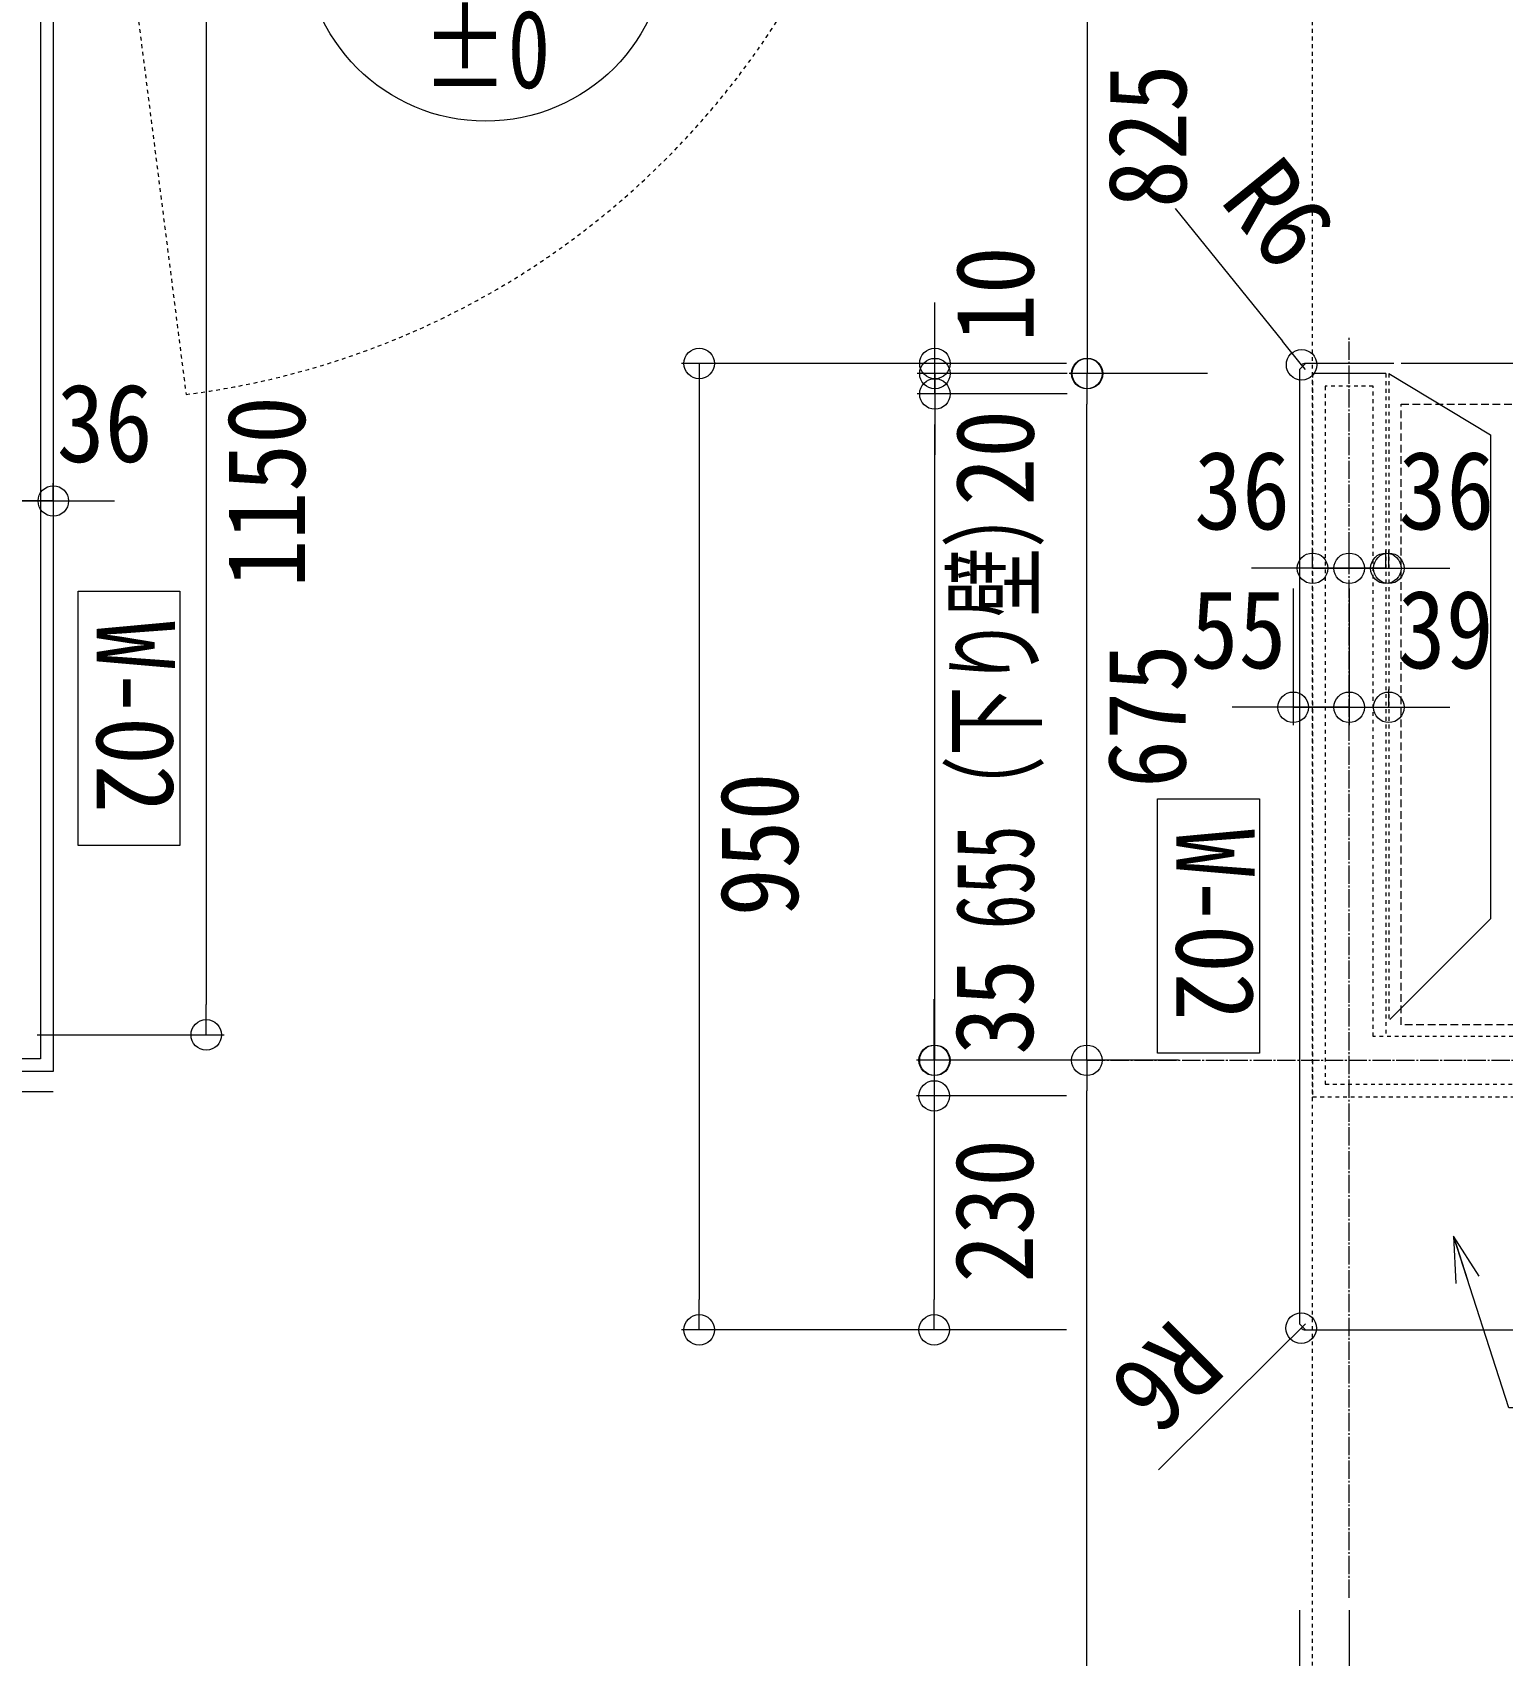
# Model space of a CAD drawing. Units: millimetres at full size, sheet at 1:30. Extents: x -17796 to 21385, y -23279 to 7734.
# Drawn here: x 16070 to 17515, y -2479 to -884 of the extents above; entities that cross this region are included whole.
import ezdxf
from ezdxf.enums import TextEntityAlignment as Align

# ---------------------------------------------------------------- set-up
doc = ezdxf.new("R2010")
doc.units = ezdxf.units.MM
doc.header["$LTSCALE"] = 30
for name, pattern in [('USER11', [0.25, 0.125, -0.125]), ('USER14', [18.9, 15, -0.9, 0.6, -0.9, 0.6, -0.9]), ('USER4', [0.78, 0.6, -0.06, 0.06, -0.06]), ('USER5', [0.375, 0.25, -0.125])]:
    doc.linetypes.add(name, pattern=pattern)
doc.layers.add('0-1_(W)電灯', color=253, linetype='Continuous', lineweight=18)
doc.styles.add('ＭＳ ゴシック', font='')
doc.styles.get('ＭＳ ゴシック').set_extended_font_data('MS Gothic')

msp = doc.modelspace()

# ---------------------------------------------------------------- linework, layer by layer
at = {"layer": '0-1_(W)電灯', "color": 6}
for p, q in [((17106.81, -1189.04), (17106.81, -424.04)), ((16240.45, -749.04), (16240.45, -1839.04)), ((17192.84, -1056.76), (17298.41, -1187.07)), ((16956.81, -1179.04), (16956.81, -1149.04)), ((16956.81, -1189.04), (16956.81, -1159.04)), ((17086.14, -1209.04), (16707.57, -1209.04)), ((17086.14, -1209.04), (16939.31, -1209.04)), ((16956.81, -1219.04), (16956.81, -1209.04)), ((17321.07, -1215.04), (17317.29, -1210.38)), ((17086.14, -1219.04), (16939.31, -1219.04)), ((17086.81, -1219.04), (16939.31, -1219.04)), ((16956.81, -1239.04), (16956.81, -1219.04)), ((17224.77, -1219.04), (17088.64, -1219.04)), ((17224.77, -1219.04), (17089.31, -1219.04)), ((16725.07, -1239.04), (16725.07, -2129.04)), ((17086.81, -1239.04), (16939.31, -1239.04)), ((17086.81, -1239.04), (16939.31, -1239.04)), ((16956.81, -1249.04), (16956.81, -1279.04)), ((17106.14, -1864.04), (17106.14, -1249.04)), ((16956.81, -1864.04), (16956.81, -1269.04)), ((16956.81, -1269.04), (16956.81, -1299.04)), ((16956.14, -1864.04), (16956.14, -1834.04)), ((16074.07, -1869.04), (16257.95, -1869.04)), ((17086.14, -1894.04), (16938.64, -1894.04)), ((17194.74, -1894.04), (16939.31, -1894.04)), ((16956.14, -1894.04), (16956.14, -1929.04)), ((17196.36, -1894.04), (17088.64, -1894.04)), ((17196.36, -1894.04), (17088.64, -1894.04)), ((17086.14, -1929.04), (16938.64, -1929.04)), ((17086.14, -1929.04), (16938.64, -1929.04)), ((17106.14, -5189.04), (17106.14, -1924.04)), ((16956.14, -1959.04), (16956.14, -1989.04)), ((16956.14, -1959.04), (16956.14, -2129.04)), ((17321.07, -2153.04), (17316.81, -2157.27)), ((17086.14, -2159.04), (16707.57, -2159.04)), ((17086.14, -2159.04), (16938.64, -2159.04)), ((17176.59, -2296.66), (17295.54, -2178.42)), ((17315.07, -2434.45), (17315.07, -2807.84)), ((17315.07, -2434.45), (17315.07, -2657.84)), ((17364.07, -2434.45), (17364.07, -2657.84))]:
    msp.add_line(p, q, dxfattribs=at)
at = {"layer": '0-1_(W)電灯', "color": 3, "linetype": 'USER11'}
msp.add_line((17328.07, -4289.04), (17328.07, -430.04), dxfattribs=at)
at = {"layer": '0-1_(W)電灯', "color": 6, "linetype": 'USER11'}
msp.add_line((16118.07, -434.04), (16220.56, -1239.55), dxfattribs=at)
at = {"layer": '0-1_(W)電灯', "color": 7}
for p, q in [((16956.81, -1209.04), (16956.81, -1179.04)), ((16956.81, -1219.04), (16956.81, -1189.04)), ((17106.81, -1219.04), (17106.81, -1189.04)), ((17317.29, -1210.38), (17298.41, -1187.07)), ((16725.07, -1209.04), (16725.07, -1239.04)), ((16956.81, -1219.04), (16956.81, -1249.04)), ((17106.14, -1219.04), (17106.14, -1249.04)), ((16956.81, -1239.04), (16956.81, -1269.04)), ((16956.81, -1239.04), (16956.81, -1269.04)), ((16054.07, -1344.26), (16084.07, -1344.26)), ((16090.07, -1344.26), (16120.07, -1344.26)), ((17328.07, -1410.43), (17298.07, -1410.43)), ((17364.07, -1410.43), (17334.07, -1410.43)), ((17364.07, -1410.43), (17394.07, -1410.43)), ((17400.07, -1410.43), (17370.07, -1410.43)), ((17400.07, -1410.43), (17430.07, -1410.43)), ((17403.07, -1410.43), (17433.07, -1410.43)), ((17309.07, -1547.02), (17279.07, -1547.02)), ((17364.07, -1547.02), (17334.07, -1547.02)), ((17364.07, -1547.02), (17394.07, -1547.02)), ((17403.07, -1547.02), (17433.07, -1547.02)), ((16240.45, -1869.04), (16240.45, -1839.04)), ((16956.14, -1894.04), (16956.14, -1864.04)), ((16956.81, -1894.04), (16956.81, -1864.04)), ((17106.14, -1894.04), (17106.14, -1864.04)), ((17106.14, -1894.04), (17106.14, -1924.04)), ((16956.14, -1929.04), (16956.14, -1959.04)), ((16956.14, -1929.04), (16956.14, -1959.04)), ((17466.61, -2066.97), (17480.41, -2109.8)), ((16725.07, -2159.04), (16725.07, -2129.04)), ((16956.14, -2159.04), (16956.14, -2129.04)), ((17316.81, -2157.27), (17295.54, -2178.42))]:
    msp.add_line(p, q, dxfattribs=at)
at = {"layer": '0-1_(W)電灯', "color": 54, "linetype": 'USER4'}
for p, q in [((17364.07, -2422.44), (17364.07, -1182.92)), ((17106.14, -1894.04), (19514.15, -1894.04))]:
    msp.add_line(p, q, dxfattribs=at)
at = {"layer": '0-1_(W)電灯'}
msp.add_line((19405.07, -1209.04), (17415.07, -1209.04), dxfattribs=at)
at = {"layer": '0-1_(W)電灯', "color": 4}
msp.add_line((17400.07, -1219.04), (17328.07, -1219.04), dxfattribs=at)
at = {"layer": '0-1_(W)電灯', "color": 4, "linetype": 'USER11'}
msp.add_line((17400.07, -1219.04), (17400.07, -1870.54), dxfattribs=at)
at = {"layer": '0-1_(W)電灯', "color": 211, "linetype": 'USER11'}
msp.add_line((17403.07, -1219.04), (17403.07, -1855.04), dxfattribs=at)
at = {"layer": '0-1_(W)電灯', "color": 171}
for p, q in [((16090.07, -1344.26), (16090.07, -1326.76)), ((16084.07, -1344.26), (16114.07, -1344.26)), ((16120.07, -1344.26), (16150.07, -1344.26)), ((17328.07, -1410.43), (17328.07, -1392.93)), ((17364.07, -1410.43), (17364.07, -1392.93)), ((17400.07, -1410.43), (17400.07, -1392.93)), ((17400.07, -1410.43), (17400.07, -1392.93)), ((17403.07, -1410.43), (17403.07, -1392.93)), ((17298.07, -1410.43), (17268.07, -1410.43)), ((17334.07, -1410.43), (17304.07, -1410.43)), ((17370.07, -1410.43), (17340.07, -1410.43)), ((17364.07, -1410.43), (17400.07, -1410.43)), ((17394.07, -1410.43), (17424.07, -1410.43)), ((17400.07, -1410.43), (17403.07, -1410.43)), ((17430.07, -1410.43), (17460.07, -1410.43)), ((17433.07, -1410.43), (17463.07, -1410.43)), ((17309.07, -1430.43), (17309.07, -1564.52)), ((17364.07, -1430.43), (17364.07, -1564.52)), ((17364.07, -1430.43), (17364.07, -1564.52)), ((17403.07, -1547.02), (17403.07, -1529.52)), ((17279.07, -1547.02), (17249.07, -1547.02)), ((17334.07, -1547.02), (17304.07, -1547.02)), ((17309.07, -1547.02), (17364.07, -1547.02)), ((17364.07, -1547.02), (17403.07, -1547.02)), ((17394.07, -1547.02), (17424.07, -1547.02)), ((17433.07, -1547.02), (17463.07, -1547.02))]:
    msp.add_line(p, q, dxfattribs=at)
at = {"layer": '0-1_(W)電灯', "color": 94}
msp.add_line((17404.07, -1854.04), (17503.07, -1755.04), dxfattribs=at)
at = {"layer": '0-1_(W)電灯', "color": 3, "linetype": 'USER14'}
msp.add_line((16090.07, -1925.04), (13453.07, -1925.04), dxfattribs=at)
at = {"layer": '0-1_(W)電灯', "color": 30}
msp.add_lwpolyline([(16090.07, -417.54), (16077.57, -417.54), (16077.57, -1892.54), (13453.07, -1892.54)], dxfattribs=at)
at = {"layer": '0-1_(W)電灯', "color": 4}
msp.add_lwpolyline([(16090.07, -430.04), (16090.07, -1905.04), (13453.07, -1905.04)], dxfattribs=at)
at = {"layer": '0-1_(W)電灯'}
msp.add_lwpolyline([(17408.07, -1209.04), (17321.07, -1209.04), (17315.07, -1215.04), (17315.07, -2153.04), (17321.07, -2159.04), (19405.07, -2159.04), (19405.07, -1859.04)], dxfattribs=at)
at = {"layer": '0-1_(W)電灯', "color": 4, "linetype": 'USER11'}
msp.add_lwpolyline([(17328.07, -1219.04), (17328.07, -1930.04), (19415.07, -1930.04)], dxfattribs=at)
at = {"layer": '0-1_(W)電灯', "color": 94}
for points in [[(17403.07, -1219.04), (17503.07, -1279.34), (17503.07, -1755.04)], [(17591.79, -2235.76), (17520.98, -2235.76), (17466.89, -2067.83)]]:
    msp.add_lwpolyline(points, dxfattribs=at)
at = {"layer": '0-1_(W)電灯', "color": 30, "linetype": 'USER11'}
msp.add_lwpolyline([(19415.07, -1870.54), (17387.57, -1870.54), (17387.57, -1231.54), (17340.57, -1231.54), (17340.57, -1917.54), (19415.07, -1917.54)], dxfattribs=at)
at = {"layer": '0-1_(W)電灯', "color": 2, "linetype": 'USER5'}
msp.add_lwpolyline([(18315.07, -1859.04), (17415.07, -1859.04), (17415.07, -1249.04), (18315.07, -1249.04), (18315.07, -1499.04)], dxfattribs=at)
at = {"layer": '0-1_(W)電灯', "color": 171}
for points in [[(16090.07, -1344.26), (16054.07, -1344.26), (16054.07, -1326.76)], [(17328.07, -1410.43), (17364.07, -1410.43), (17364.07, -1392.93)]]:
    msp.add_lwpolyline(points, dxfattribs=at)
at = {"layer": '0-1_(W)電灯', "color": 2}
for points in [[(16114.41, -1682.77), (16114.41, -1432.77), (16214.41, -1432.77), (16214.41, -1682.77)], [(17175.75, -1887.05), (17175.75, -1637.05), (17275.75, -1637.05), (17275.75, -1887.05)]]:
    msp.add_lwpolyline(points, close=True, dxfattribs=at)
at = {"layer": '0-1_(W)電灯', "color": 7}
msp.add_lwpolyline([(17491.89, -2106.11), (17466.61, -2066.97), (17468.93, -2113.5)], dxfattribs=at)
at = {"layer": '0-1_(W)電灯', "color": 6}
msp.add_circle((16515.07, -792.44), 178.54, dxfattribs=at)
at = {"layer": '0-1_(W)電灯', "color": 7}
for centre in [(16725.07, -1209.04), (16956.81, -1209.04), (17317.29, -1210.38), (16956.81, -1219.04), (16956.81, -1219.04), (17106.14, -1219.04), (17106.81, -1219.04), (16956.81, -1239.04), (16956.81, -1239.04), (16090.07, -1344.26), (17328.07, -1410.43), (17364.07, -1410.43), (17364.07, -1410.43), (17400.07, -1410.43), (17400.07, -1410.43), (17403.07, -1410.43), (17309.07, -1547.02), (17364.07, -1547.02), (17364.07, -1547.02), (17403.07, -1547.02), (16240.45, -1869.04), (16956.14, -1894.04), (16956.81, -1894.04), (17106.14, -1894.04), (17106.14, -1894.04), (16956.14, -1929.04), (16956.14, -1929.04), (16725.07, -2159.04), (16956.14, -2159.04), (17316.81, -2157.27)]:
    msp.add_circle(centre, 15, dxfattribs=at)
at = {"layer": '0-1_(W)電灯', "color": 6, "linetype": 'USER11'}
msp.add_arc((16118.07, -434.04), 812, 277.25096, 0.04932, dxfattribs=at)
at = {"layer": '0-1_(W)電灯', "color": 6}
for centre, start, end in [((17321.07, -1215.04), 90, 129.01173), ((17321.07, -2153.04), 224.82869, 270)]:
    msp.add_arc(centre, 6, start, end, dxfattribs=at)

# ---------------------------------------------------------------- texts
at = {"layer": '0-1_(W)電灯', "color": 6, "style": 'ＭＳ ゴシック', "width": 0.8}
msp.add_text('±0', height=76.97, dxfattribs=at).set_placement((16452.95, -961.47), align=Align.BOTTOM_LEFT)
at = {"layer": '0-1_(W)電灯', "color": 9, "style": 'ＭＳ ゴシック'}
for s, rotation, width, p in [('825', 90, 0.9, (17227, -1056.24)), ('R6', 309.012, 0.9, (17217.93, -1063.59)), ('10', 90, 0.9, (17077, -1188.12)), ('1150', 90, 0.9, (16360.64, -1429.51)), ('20', 90, 0.9, (17077, -1348.89)), ('655（下り壁）', 90, 0.65, (17077, -1765.13)), ('675', 90, 0.9, (17226.33, -1626.26)), ('950', 90, 0.9, (16845.26, -1752.62)), ('35', 90, 0.9, (17076.33, -1888.64)), ('230', 90, 0.9, (17076.33, -2112.62)), ('R6', 224.829, 0.9, (17174.74, -2129.04))]:
    msp.add_text(s, height=76.97, rotation=rotation, dxfattribs=dict(at, width=width)).set_placement(p, align=Align.BOTTOM_LEFT)
at = {"layer": '0-1_(W)電灯', "color": 9, "style": 'ＭＳ ゴシック', "width": 0.9}
for s, p in [('36', (16093.43, -1329.07)), ('36', (17211.7, -1395.23)), ('36', (17412.58, -1395.23)), ('55', (17208.16, -1531.83)), ('39', (17411.84, -1531.83))]:
    msp.add_text(s, height=76.97, dxfattribs=at).set_placement(p, align=Align.BOTTOM_LEFT)
at = {"layer": '0-1_(W)電灯', "color": 2, "style": 'ＭＳ ゴシック', "width": 0.9}
for p in [(16109.61, -1462.27), (17170.95, -1666.56)]:
    msp.add_text('W-02', height=76.97, rotation=270, dxfattribs=at).set_placement(p, align=Align.BOTTOM_LEFT)

doc.saveas('drawing.dxf')
